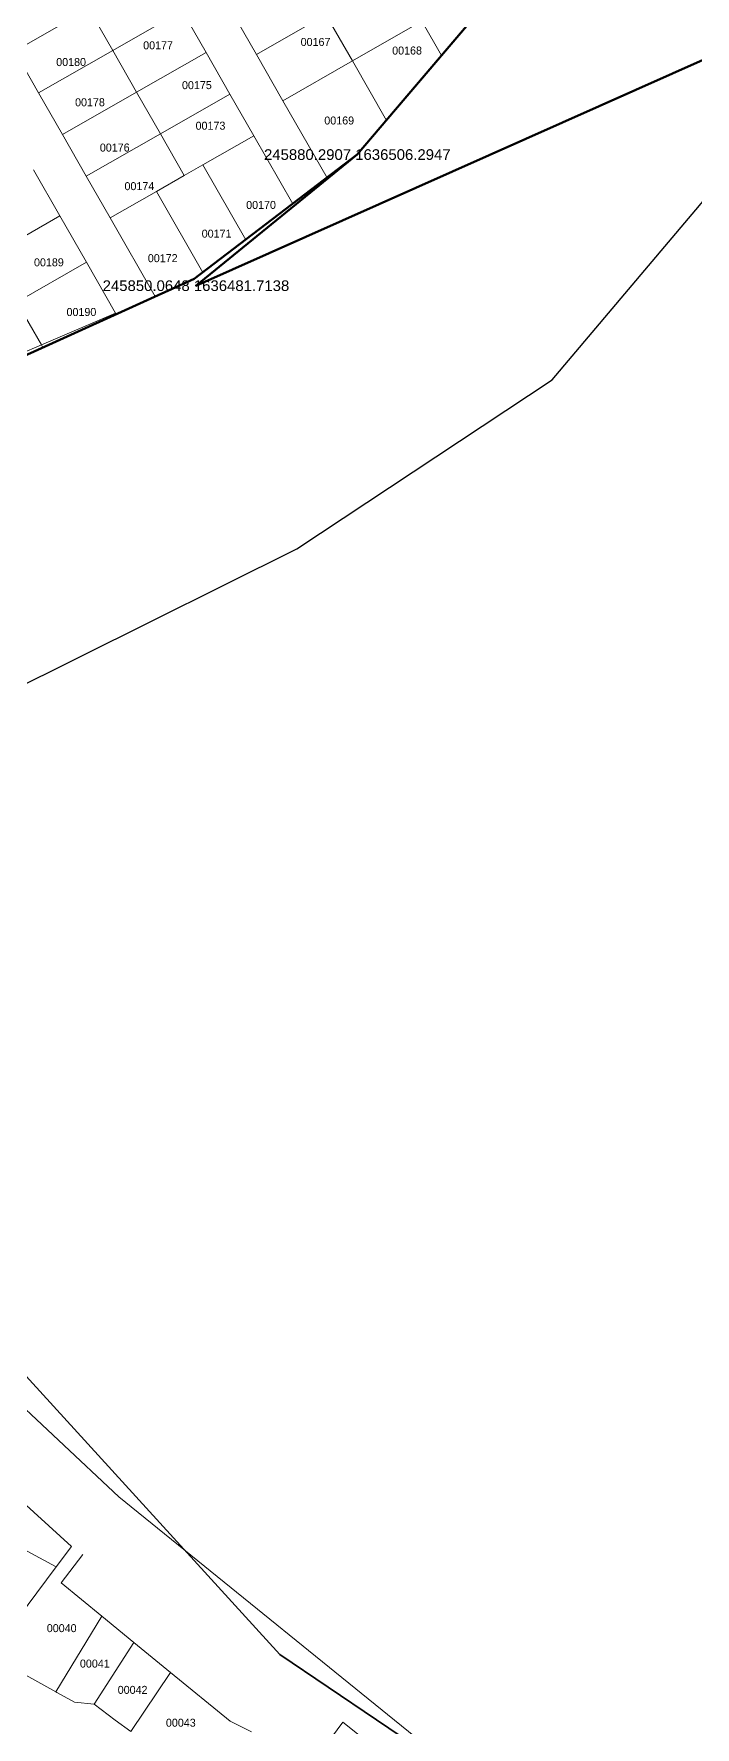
# Model space of a CAD drawing. Header units: metres. Extents: x 245232 to 248406, y 1633796 to 1637634.
# Drawn here: x 245819.7 to 245943.6, y 1636211.5 to 1636528.9 of the extents above; entities that cross this region are included whole.
import ezdxf
from ezdxf.enums import TextEntityAlignment as Align

# ---------------------------------------------------------------- set-up
doc = ezdxf.new("R2010")
doc.units = ezdxf.units.M
doc.header["$MEASUREMENT"] = 0
doc.layers.add('A immatriculer', color=2, linetype='Continuous', lineweight=0)
doc.layers.add('LIMITES TITRES FONCIERS', color=7, linetype='Continuous', lineweight=0)
doc.layers.add('historique_numero_parcelle', color=7, linetype='Continuous')
doc.layers.add('limites_sections', color=7, linetype='Continuous')
doc.layers.add('LIMITES_PARCELLES', color=7, linetype='Continuous', lineweight=0, true_color=0xffffff)
doc.styles.add('Style-Arial', font='arial.ttf')
doc.styles.add('Style-FANCY', font='FANCY.shx')

# ---------------------------------------------------------------- blocks, each defined once
blk = doc.blocks.new('*U572')
at = {"layer": 'LIMITES TITRES FONCIERS', "color": 5, "lineweight": 53, "flags": 128}
blk.add_lwpolyline([(181.78, 163.185), (220.59, 93.355), (121.56, -75.825), (91.56, -112.825), (61.56, -136.825), (-108.04, -218.565), (-190.96, -61.675), (181.78, 163.185)], close=True, dxfattribs=at)

msp = doc.modelspace()

# ---------------------------------------------------------------- linework, layer by layer
at = {"layer": 'A immatriculer', "color": 2, "linetype": 'Continuous', "lineweight": 120, "flags": 128}
msp.add_lwpolyline([(246330.32, 1636706.314), (246325.106, 1636693.527), (245850.065, 1636481.714), (245880.291, 1636506.295), (245911.171, 1636542.664), (246014.009, 1636709.465), (246016.012, 1636728.926), (246151.042, 1637003.448), (246227.229, 1637053.6), (246240.305, 1637040.933), (246266.764, 1636999.129), (246331.499, 1636902.6), (246337.849, 1636886.725), (246369.599, 1636797.295), (246379.745, 1636748.287), (246330.32, 1636706.314)], close=True, dxfattribs=at)
at = {"layer": 'limites_parcelles'}
for p, q in [((245816.113, 1636525.657), (245829.999, 1636533.606)), ((245834.47, 1636525.795), (245829.999, 1636533.606)), ((245834.47, 1636525.795), (245847.488, 1636533.247)), ((245851.96, 1636525.437), (245847.488, 1636533.247)), ((245861.387, 1636525.072), (245856.419, 1636533.75)), ((245902.954, 1636532.973), (245896.07, 1636524.869)), ((245861.387, 1636525.072), (245874.405, 1636532.524)), ((245874.405, 1636532.523), (245879.372, 1636523.844)), ((245879.372, 1636523.844), (245892.391, 1636531.297)), ((245896.07, 1636524.869), (245892.391, 1636531.297)), ((245820.585, 1636517.846), (245816.113, 1636525.657)), ((245820.585, 1636517.846), (245834.47, 1636525.795)), ((245838.942, 1636517.984), (245834.47, 1636525.795)), ((245838.942, 1636517.984), (245851.96, 1636525.437)), ((245856.431, 1636517.625), (245851.96, 1636525.437)), ((245861.387, 1636525.072), (245866.354, 1636516.393)), ((245866.354, 1636516.393), (245879.372, 1636523.844)), ((245885.744, 1636512.715), (245879.372, 1636523.844)), ((245896.07, 1636524.869), (245885.744, 1636512.715)), ((245825.056, 1636510.035), (245820.585, 1636517.846)), ((245825.056, 1636510.035), (245838.942, 1636517.984)), ((245843.413, 1636510.173), (245838.942, 1636517.984)), ((245843.413, 1636510.173), (245856.431, 1636517.625)), ((245860.902, 1636509.815), (245856.431, 1636517.625)), ((245874.62, 1636501.953), (245866.354, 1636516.393)), ((245885.744, 1636512.715), (245880.291, 1636506.295)), ((245829.527, 1636502.224), (245825.056, 1636510.035)), ((245829.527, 1636502.224), (245843.413, 1636510.173)), ((245847.884, 1636502.363), (245843.413, 1636510.173)), ((245851.356, 1636504.35), (245860.902, 1636509.815)), ((245868.205, 1636497.058), (245860.902, 1636509.815)), ((245851.356, 1636504.35), (245847.884, 1636502.363)), ((245859.384, 1636490.326), (245851.356, 1636504.35)), ((245880.291, 1636506.295), (245874.62, 1636501.953)), ((245824.572, 1636494.779), (245819.604, 1636503.457)), ((245833.998, 1636494.414), (245829.527, 1636502.224)), ((245847.884, 1636502.363), (245842.678, 1636499.381)), ((245833.998, 1636494.414), (245842.678, 1636499.381)), ((245851.364, 1636484.206), (245842.678, 1636499.381)), ((245811.554, 1636487.327), (245824.572, 1636494.779)), ((245829.54, 1636486.1), (245824.572, 1636494.779)), ((245859.384, 1636490.326), (245868.205, 1636497.058)), ((245842.439, 1636479.669), (245833.998, 1636494.414)), ((245859.384, 1636490.326), (245851.364, 1636484.206)), ((245816.522, 1636478.648), (245829.54, 1636486.1)), ((245834.988, 1636476.584), (245829.54, 1636486.1)), ((245849.749, 1636482.988), (245842.439, 1636479.669)), ((245842.439, 1636479.669), (245835.123, 1636476.347)), ((245821.124, 1636470.609), (245816.522, 1636478.648)), ((245821.124, 1636470.609), (245834.988, 1636476.584)), ((245835.123, 1636476.347), (245821.405, 1636470.118)), ((245835.123, 1636476.347), (245834.988, 1636476.584)), ((245811.877, 1636466.624), (245821.124, 1636470.609)), ((245821.405, 1636470.118), (245812.255, 1636465.963)), ((245821.405, 1636470.118), (245821.124, 1636470.609)), ((245799.63, 1636288.383), (245835.614, 1636254.648)), ((245826.748, 1636245.348), (245815.446, 1636255.603)), ((245835.614, 1636254.648), (245897.129, 1636204.774)), ((245813.823, 1636246.974), (245823.871, 1636241.486)), ((245823.871, 1636241.486), (245826.748, 1636245.348)), ((245824.83, 1636238.496), (245828.867, 1636243.8)), ((245823.871, 1636241.486), (245815, 1636229.579)), ((245823.871, 1636241.486), (245823.871, 1636241.486)), ((245832.411, 1636232.278), (245824.83, 1636238.496)), ((245823.846, 1636218.058), (245832.411, 1636232.278)), ((245838.457, 1636227.32), (245832.411, 1636232.278)), ((245838.457, 1636227.32), (245830.976, 1636215.739)), ((245845.281, 1636221.723), (245838.457, 1636227.32)), ((245815.367, 1636222.767), (245823.846, 1636218.058)), ((245845.281, 1636221.723), (245837.863, 1636210.626)), ((245856.447, 1636212.566), (245845.281, 1636221.723)), ((245823.846, 1636218.058), (245824.021, 1636217.961)), ((245824.021, 1636217.961), (245827.299, 1636216.141)), ((245827.299, 1636216.141), (245830.976, 1636215.739)), ((245834.96, 1636212.781), (245830.976, 1636215.739)), ((245837.863, 1636210.626), (245834.96, 1636212.781)), ((245860.443, 1636210.556), (245856.447, 1636212.566)), ((245870.364, 1636202.618), (245877.574, 1636212.408)), ((245877.574, 1636212.408), (245889.944, 1636202.552))]:
    msp.add_line(p, q, dxfattribs=at)
at = {"layer": 'limites_sections', "lineweight": 13, "flags": 128}
msp.add_lwpolyline([(245719.42, 1636353.986), (245698.595, 1636337.993), (245511.761, 1636735.908), (245496.981, 1636773.187), (245560.123, 1636802.218), (245677.175, 1636862.609), (245799.571, 1636923.569), (245873.298, 1636959.841), (245895.178, 1636920.691), (245957.845, 1636823.563), (246030.023, 1636685.769), (246046.154, 1636659.835), (246025.889, 1636623.421), (245978.663, 1636538.563), (245960.384, 1636515.714), (245916.796, 1636464.041), (245868.99, 1636432.405), (245787.087, 1636391.629), (245738.227, 1636368.429), (245719.42, 1636353.986)], close=True, dxfattribs=at)
at = {"layer": 'limites_sections', "flags": 128}
for points in [[(245938.206, 1636176.059), (245865.781, 1636225.096), (245787.322, 1636311.1), (245748.092, 1636343.54), (245719.42, 1636353.986), (245738.227, 1636368.429), (245787.087, 1636391.629), (245868.99, 1636432.405), (245916.796, 1636464.041), (245960.384, 1636515.714), (245978.663, 1636538.563), (246025.889, 1636623.421), (246070.07, 1636609.373), (246149.535, 1636592.295)], [(245734.059, 1636159.414), (245729.296, 1636251.489), (245698.595, 1636337.993), (245719.42, 1636353.986), (245748.092, 1636343.54), (245787.322, 1636311.1), (245865.781, 1636225.096), (245938.206, 1636176.059)]]:
    msp.add_lwpolyline(points, dxfattribs=at)

# ---------------------------------------------------------------- block references
at = {"layer": 'LIMITES TITRES FONCIERS', "color": 5, "lineweight": 53, "rotation": 358.690123}
msp.add_blockref('*U572', (245791.33, 1636621.193), dxfattribs=at)

# ---------------------------------------------------------------- texts
at = {"layer": 'historique_numero_parcelle', "color": 92, "linetype": 'Continuous', "lineweight": 0, "style": 'Style-FANCY'}
for s, p in [('00177', (245842.965, 1636526.785)), ('00167', (245872.469, 1636527.41)), ('00168', (245889.612, 1636525.802)), ('00180', (245826.676, 1636523.646)), ('00175', (245850.238, 1636519.313)), ('00178', (245830.21, 1636516.103)), ('00173', (245852.786, 1636511.707)), ('00169', (245876.9, 1636512.686)), ('00176', (245834.848, 1636507.611)), ('00174', (245839.466, 1636500.38)), ('00170', (245862.26, 1636496.852)), ('00171', (245853.932, 1636491.47)), ('00189', (245822.518, 1636486.094)), ('00172', (245843.838, 1636486.871)), ('00190', (245828.611, 1636476.779))]:
    msp.add_text(s, height=1.5, rotation=0.1323, dxfattribs=at).set_placement(p, align=Align.MIDDLE_CENTER)
at = {"layer": 'historique_numero_parcelle', "color": 7, "lineweight": 53, "style": 'Style-Arial'}
for s, p in [('245880.2907 1636506.2947', (245880.291, 1636506.295)), ('245850.0648 1636481.7138', (245850.065, 1636481.714))]:
    msp.add_text(s, height=1.99999, dxfattribs=at).set_placement(p, align=Align.MIDDLE_CENTER)
at = {"layer": 'historique_numero_parcelle', "style": 'Style-FANCY'}
for s, p in [('00040', (245824.912, 1636230.016)), ('00041', (245831.118, 1636223.369)), ('00042', (245838.198, 1636218.441)), ('00043', (245847.227, 1636212.281))]:
    msp.add_text(s, height=1.5, dxfattribs=at).set_placement(p, align=Align.MIDDLE_CENTER)

doc.saveas('drawing.dxf')
